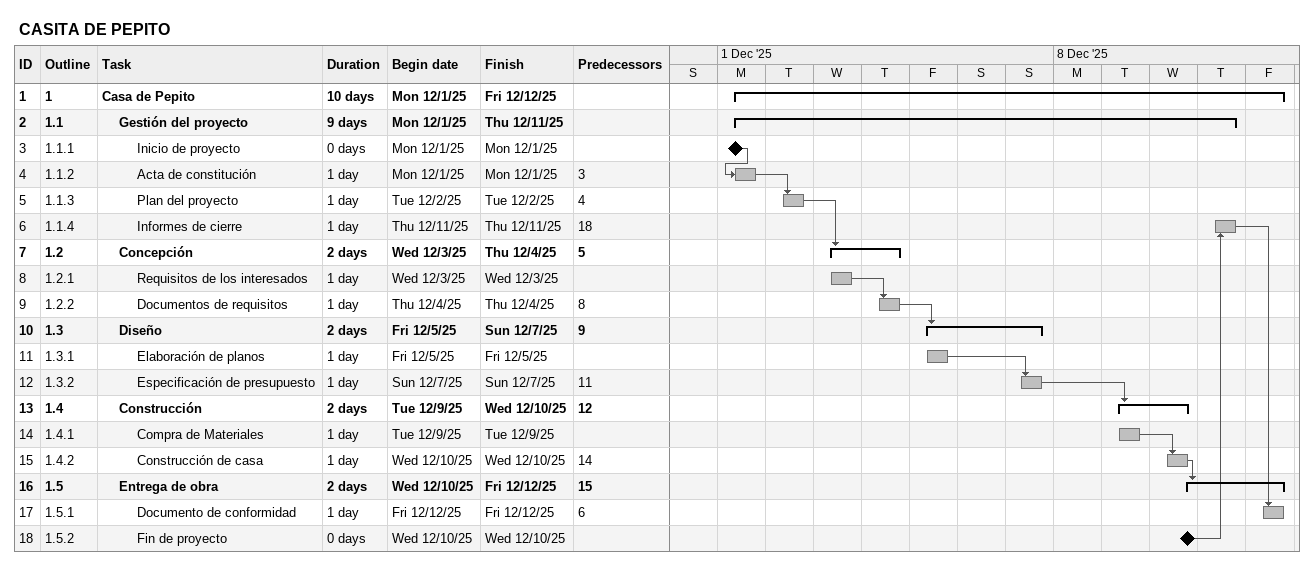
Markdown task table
CASITA DE PEPITO

| ID | WBS | Task | Duration | Start | Finish | Predecessors |
|---|---|---|---|---|---|---|
| 1 | 1 | **Casa de Pepito** | 10d | 2025-12-01 | 2025-12-12 |  |
| 2 | 1.1 | **Gestión del proyecto** | 9d | 2025-12-01 | 2025-12-11 |  |
| 3 | 1.1.1 | Inicio de proyecto | 0d | 2025-12-01 | 2025-12-01 |  |
| 4 | 1.1.2 | Acta de constitución | 1d | 2025-12-01 | 2025-12-01 | 3 |
| 5 | 1.1.3 | Plan del proyecto | 1d | 2025-12-02 | 2025-12-02 | 4 |
| 6 | 1.1.4 | Informes de cierre | 1d | 2025-12-11 | 2025-12-11 | 18 |
| 7 | 1.2 | **Concepción** | 2d | 2025-12-03 | 2025-12-04 | 5 |
| 8 | 1.2.1 | Requisitos de los interesados | 1d | 2025-12-03 | 2025-12-03 |  |
| 9 | 1.2.2 | Documentos de requisitos | 1d | 2025-12-04 | 2025-12-04 | 8 |
| 10 | 1.3 | **Diseño** | 2d | 2025-12-05 | 2025-12-07 | 9 |
| 11 | 1.3.1 | Elaboración de planos | 1d | 2025-12-05 | 2025-12-05 |  |
| 12 | 1.3.2 | Especificación de presupuesto | 1d | 2025-12-07 | 2025-12-07 | 11 |
| 13 | 1.4 | **Construcción** | 2d | 2025-12-09 | 2025-12-10 | 12 |
| 14 | 1.4.1 | Compra de Materiales | 1d | 2025-12-09 | 2025-12-09 |  |
| 15 | 1.4.2 | Construcción de casa | 1d | 2025-12-10 | 2025-12-10 | 14 |
| 16 | 1.5 | **Entrega de obra** | 2d | 2025-12-10 | 2025-12-12 | 15 |
| 17 | 1.5.1 | Documento de conformidad | 1d | 2025-12-12 | 2025-12-12 | 6 |
| 18 | 1.5.2 | Fin de proyecto | 0d | 2025-12-10 | 2025-12-10 |  |
